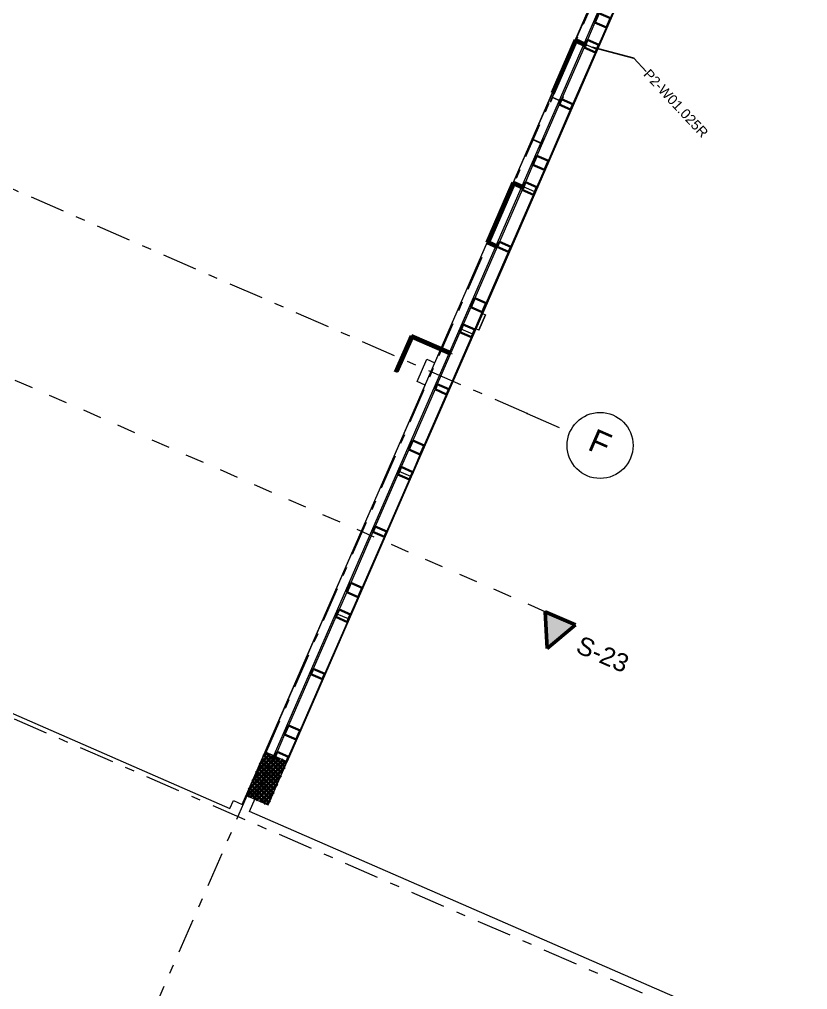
# Model space of a CAD drawing. Header units: millimetres. Extents: x -50172 to 258853, y -59787 to 25069.
# Drawn here: x 176065 to 187994, y -29388 to -14712 of the extents above; entities that cross this region are included whole.
import ezdxf
from ezdxf.enums import TextEntityAlignment as Align

# ---------------------------------------------------------------- set-up
doc = ezdxf.new("R2010")
doc.units = ezdxf.units.MM
doc.header["$MEASUREMENT"] = 0
doc.linetypes.add('Dashed', pattern=[564.444447, 282.222223, -282.222223])
doc.linetypes.add('Double Dashed', pattern=[1093.611073, 529.166651, -211.666656, 141.111112, -211.666656])
for name, color, linetype in [('A-25-M_Wall_Ext', 7, 'Continuous'), ('A-95-MC_Marker_Section_P2.Marker', 7, 'Continuous'), ('COLUMN.IFC Import', 7, 'Continuous'), ('New_A-15-MG_Structural_Grid_Phase_2', 7, 'Continuous'), ('New_A-20-M_Floor_Slab', 7, 'Continuous'), ('New_A-25-M_Wall_Ext', 7, 'Continuous'), ('New_A-25-M_Wall_Int', 7, 'Continuous'), ('New_A-35-M_FFE-Zone', 7, 'Continuous'), ('New_ArchiCAD Windows', 7, 'Continuous')]:
    doc.layers.add(name, color=color, linetype=linetype)
for name, color, linetype, lineweight in [('A-25-M_Wall_Ext_Pen_No__4', 7, 'Continuous', 20), ('A-95-MC_Marker_Section_P2.Marker_Pen_No__1', 7, 'Continuous', 13), ('A-95-MC_Marker_Section_P2.Marker_Pen_No__6', 7, 'Continuous', 35), ('COLUMN.IFC Import_Pen_No__2', 8, 'Continuous', 15), ('New_A-20-M_Floor_Slab_Pen_No__89', 8, 'Continuous', 20), ('New_A-25-M_Curtain_Wall_Pen_No__85', 8, 'Continuous', 20), ('New_A-25-M_Wall_Ext_Pen_No__1', 7, 'Continuous', 13), ('New_A-25-M_Wall_Ext_Pen_No__155', 5, 'Continuous', 35), ('New_A-25-M_Wall_Int_Pen_No__155', 5, 'Continuous', 35), ('New_ArchiCAD Windows_Pen_No__1', 7, 'Continuous', 13), ('New_ArchiCAD Windows_Pen_No__3', 7, 'Continuous', 18), ('New_ArchiCAD Zone Stamps_Pen_No__9', 7, 'Continuous', 13)]:
    doc.layers.add(name, color=color, linetype=linetype, lineweight=lineweight)
for name, color, linetype, lineweight, true_color in [('A-95-MC_Marker_Section_P2.Marker_Pen_No__25', 7, 'Continuous', 50, 0x2a2a2a), ('New_A-15-MG_Structural_Grid_Phase_2_Pen_No__222', 7, 'Continuous', 13, 0x65af33), ('New_A-25-M_Curtain_Wall_Pen_No__46', 7, 'Continuous', 35, 0x444444), ('New_A-25-M_Wall_Int_Pen_No__27', 7, 'Continuous', 50, 0x2a2a2a), ('New_A-35-M_FFE-Zone_Pen_No__74', 7, 'Continuous', 20, 0x606060), ('New_ArchiCAD Windows_Pen_No__23', 7, 'Continuous', 30, 0x2a2a2a)]:
    doc.layers.add(name, color=color, linetype=linetype, lineweight=lineweight, true_color=true_color)
doc.styles.add('GENERATED_STYLE_1', font='')
doc.styles.add('GENERATED_STYLE_3', font='')
doc.styles.add('GENERATED_STYLE_4', font='')
doc.styles.get('GENERATED_STYLE_1').set_extended_font_data('Arial', bold=True)
doc.styles.get('GENERATED_STYLE_3').set_extended_font_data('Arial')
doc.styles.get('GENERATED_STYLE_4').set_extended_font_data('Swis721 BT')
doc.dimstyles.new('GENERATED_STYLE__1', dxfattribs={"dimtxt": 0.18, "dimasz": 273.6, "dimexe": 0.18, "dimexo": 0.0625, "dimgap": 0.09, "dimtad": 0, "dimtih": 1, "dimtoh": 1, "dimdec": 4, "dimzin": 0, "dimdsep": 46, "dimcen": 0.09, "dimadec": 0, "dimazin": 0, "dimtfac": 1, "dimtdec": 4, "dimtmove": 0, "dimatfit": 3, "dimldrblk": 'ARROWHEAD_5', "dimfxl": 1, "dimtolj": 1, "dimtzin": 0, "dimarcsym": 0})
pattern_1 = [(45, (168558.73, 0), (-35.35534, 35.35534), []), (135, (168558.73, 0), (35.35534, 35.35534), [])]

# ---------------------------------------------------------------- blocks, each defined once
blk = doc.blocks.new('Computer Lab D_INB 1102_21_3', base_point=(171496, -13266))
at = {"layer": 'New_A-35-M_FFE-Zone_Pen_No__74', "linetype": 'Continuous'}
for p, q in [((182351, -19904), (185298, -13146)), ((182084, -20189), (182232, -19852)), ((182232, -19852), (182351, -19904)), ((179438, -26585), (182204, -20242)), ((182204, -20242), (182084, -20189)), ((170603, -22876), (179250, -26646)), ((179250, -26646), (179303, -26525)), ((179303, -26525), (179438, -26585))]:
    blk.add_line(p, q, dxfattribs=at)
at = {"layer": 'New_ArchiCAD Zone Stamps_Pen_No__9'}
for tag, height, style, p in [('ROOM_NAME', 250, 'GENERATED_STYLE_1', (176836, -11737)), ('zoneNameLine2', 250, 'GENERATED_STYLE_1', (176648, -12169)), ('ROOM_NUMBER', 200, 'GENERATED_STYLE_3', (176460, -12590)), ('measuredAreaCode', 200, 'GENERATED_STYLE_3', (176303, -12950)), ('DUMMY_649', 200, 'GENERATED_STYLE_3', (176610, -13084)), ('DUMMY_650', 200, 'GENERATED_STYLE_3', (177239, -13359)), ('DUMMY_651', 133, 'GENERATED_STYLE_3', (177518, -13465))]:
    blk.add_attdef(tag, text='', height=height, rotation=336.4404, dxfattribs=dict(at, style=style)).set_placement(p, align=Align.TOP_LEFT)
blk = doc.blocks.new('Slab_4_3', base_point=(147233, -27555))
at = {"layer": 'New_A-20-M_Floor_Slab_Pen_No__89', "linetype": 'Continuous', "flags": 128}
blk.add_lwpolyline([(187966, -30364), (179548, -26694), (187500, -8457), (178545, -4552), (174604, -2834), (174737, -2529), (169651, -312), (165550, -4128), (165550, -4128), (157825, -11317)], dxfattribs=at)
blk = doc.blocks.new('Triple Window 19[8]_3', base_point=(168559, 0))
at = {"layer": 'New_ArchiCAD Windows_Pen_No__1', "linetype": 'Continuous'}
for p, q in [((180874, -23706), (180874, -23705)), ((181048, -23781), (180874, -23706)), ((179935, -25860), (179934, -25859)), ((180109, -25935), (179935, -25860))]:
    blk.add_line(p, q, dxfattribs=at)
at = {"layer": 'New_ArchiCAD Windows_Pen_No__23', "linetype": 'Continuous'}
for p, q in [((180874, -23705), (180854, -23751)), ((180854, -23751), (181028, -23827)), ((181028, -23827), (181048, -23781)), ((180494, -24576), (180477, -24616)), ((180477, -24616), (180651, -24692)), ((180511, -24537), (180494, -24576)), ((180685, -24613), (180511, -24537)), ((180651, -24692), (180668, -24652)), ((180668, -24652), (180685, -24613)), ((180114, -25447), (180079, -25527)), ((180079, -25527), (180253, -25603)), ((180139, -25390), (180114, -25447)), ((180313, -25466), (180139, -25390)), ((180253, -25603), (180288, -25523)), ((180288, -25523), (180313, -25466)), ((179964, -25791), (179934, -25859)), ((180139, -25867), (179964, -25791)), ((180109, -25935), (180139, -25867))]:
    blk.add_line(p, q, dxfattribs=at)
at = {"layer": 'New_ArchiCAD Windows_Pen_No__3', "linetype": 'Continuous'}
for p, q in [((180722, -23639), (179783, -25794)), ((180854, -23751), (180511, -24537)), ((181057, -23785), (180118, -25939)), ((180685, -24613), (181028, -23827)), ((180477, -24616), (180139, -25390)), ((180313, -25466), (180651, -24692)), ((180079, -25527), (179964, -25791)), ((180139, -25867), (180253, -25603))]:
    blk.add_line(p, q, dxfattribs=at)
blk = doc.blocks.new('Triple Window 19[9]_3', base_point=(168559, 0))
at = {"layer": 'New_ArchiCAD Windows_Pen_No__1', "linetype": 'Continuous'}
for p, q in [((181987, -21627), (181813, -21551)), ((181813, -21551), (181813, -21551)), ((180874, -23706), (180874, -23705)), ((181048, -23781), (180874, -23706))]:
    blk.add_line(p, q, dxfattribs=at)
at = {"layer": 'New_ArchiCAD Windows_Pen_No__23', "linetype": 'Continuous'}
for p, q in [((181813, -21551), (181793, -21597)), ((181793, -21597), (181967, -21673)), ((181967, -21673), (181987, -21627)), ((181433, -22422), (181416, -22461)), ((181450, -22383), (181433, -22422)), ((181625, -22459), (181450, -22383)), ((181416, -22461), (181590, -22537)), ((181590, -22537), (181607, -22498)), ((181607, -22498), (181625, -22459)), ((181054, -23293), (181019, -23373)), ((181079, -23236), (181054, -23293)), ((181253, -23312), (181079, -23236)), ((181228, -23369), (181253, -23312)), ((181019, -23373), (181193, -23449)), ((181193, -23449), (181228, -23369)), ((180904, -23637), (180874, -23705)), ((181078, -23713), (180904, -23637)), ((181048, -23781), (181078, -23713))]:
    blk.add_line(p, q, dxfattribs=at)
at = {"layer": 'New_ArchiCAD Windows_Pen_No__3', "linetype": 'Continuous'}
for p, q in [((181662, -21485), (180722, -23639)), ((181996, -21631), (181057, -23785)), ((181793, -21597), (181450, -22383)), ((181625, -22459), (181967, -21673)), ((181416, -22461), (181079, -23236)), ((181253, -23312), (181590, -22537)), ((181019, -23373), (180904, -23637)), ((181078, -23713), (181193, -23449))]:
    blk.add_line(p, q, dxfattribs=at)
blk = doc.blocks.new('Triple Window 19[10]_3', base_point=(168559, 0))
at = {"layer": 'New_ArchiCAD Windows_Pen_No__1', "linetype": 'Continuous'}
for p, q in [((182753, -19397), (182752, -19397)), ((182926, -19473), (182753, -19397)), ((181987, -21627), (181813, -21551)), ((181813, -21551), (181813, -21551))]:
    blk.add_line(p, q, dxfattribs=at)
at = {"layer": 'New_ArchiCAD Windows_Pen_No__23', "linetype": 'Continuous'}
for p, q in [((182752, -19397), (182732, -19443)), ((182732, -19443), (182906, -19519)), ((182906, -19519), (182926, -19473)), ((182390, -20229), (182373, -20268)), ((182564, -20304), (182390, -20229)), ((182373, -20268), (182355, -20307)), ((182355, -20307), (182530, -20383)), ((182530, -20383), (182547, -20344)), ((182547, -20344), (182564, -20304)), ((182018, -21081), (181993, -21139)), ((182192, -21157), (182018, -21081)), ((181993, -21139), (181958, -21219)), ((181958, -21219), (182132, -21295)), ((182132, -21295), (182167, -21215)), ((182167, -21215), (182192, -21157)), ((181843, -21482), (181813, -21551)), ((182017, -21558), (181843, -21482)), ((181987, -21627), (182017, -21558))]:
    blk.add_line(p, q, dxfattribs=at)
at = {"layer": 'New_ArchiCAD Windows_Pen_No__3', "linetype": 'Continuous'}
for p, q in [((182601, -19331), (181662, -21485)), ((182936, -19477), (181996, -21631)), ((182732, -19443), (182390, -20229)), ((182564, -20304), (182906, -19519)), ((182355, -20307), (182018, -21081)), ((182192, -21157), (182530, -20383)), ((181958, -21219), (181843, -21482)), ((182017, -21558), (182132, -21295))]:
    blk.add_line(p, q, dxfattribs=at)
blk = doc.blocks.new('Triple Window 19[11]_3', base_point=(168559, 0))
at = {"layer": 'New_ArchiCAD Windows_Pen_No__1', "linetype": 'Continuous'}
for p, q in [((183866, -17319), (183692, -17243)), ((183692, -17243), (183692, -17243)), ((182753, -19397), (182752, -19397)), ((182926, -19473), (182753, -19397))]:
    blk.add_line(p, q, dxfattribs=at)
at = {"layer": 'New_ArchiCAD Windows_Pen_No__23', "linetype": 'Continuous'}
for p, q in [((183692, -17243), (183672, -17289)), ((183672, -17289), (183846, -17365)), ((183846, -17365), (183866, -17319)), ((183312, -18114), (183295, -18153)), ((183295, -18153), (183469, -18229)), ((183329, -18074), (183312, -18114)), ((183503, -18150), (183329, -18074)), ((183469, -18229), (183486, -18190)), ((183486, -18190), (183503, -18150)), ((182957, -18927), (182932, -18985)), ((183131, -19003), (182957, -18927)), ((182932, -18985), (182897, -19065)), ((182897, -19065), (183071, -19141)), ((183071, -19141), (183106, -19061)), ((183106, -19061), (183131, -19003)), ((182782, -19328), (182752, -19397)), ((182956, -19404), (182782, -19328)), ((182926, -19473), (182956, -19404))]:
    blk.add_line(p, q, dxfattribs=at)
at = {"layer": 'New_ArchiCAD Windows_Pen_No__3', "linetype": 'Continuous'}
for p, q in [((183540, -17177), (182601, -19331)), ((183672, -17289), (183329, -18074)), ((183875, -17323), (182936, -19477)), ((183503, -18150), (183846, -17365)), ((183295, -18153), (182957, -18927)), ((183131, -19003), (183469, -18229)), ((182897, -19065), (182782, -19328)), ((182956, -19404), (183071, -19141))]:
    blk.add_line(p, q, dxfattribs=at)
blk = doc.blocks.new('Triple Window 19[12]_3', base_point=(168559, 0))
at = {"layer": 'New_ArchiCAD Windows_Pen_No__1', "linetype": 'Continuous'}
for p, q in [((184805, -15165), (184631, -15089)), ((184631, -15089), (184631, -15089)), ((183866, -17319), (183692, -17243)), ((183692, -17243), (183692, -17243))]:
    blk.add_line(p, q, dxfattribs=at)
at = {"layer": 'New_ArchiCAD Windows_Pen_No__23', "linetype": 'Continuous'}
for p, q in [((184631, -15089), (184611, -15135)), ((184611, -15135), (184785, -15211)), ((184785, -15211), (184805, -15165)), ((184251, -15960), (184234, -15999)), ((184268, -15920), (184251, -15960)), ((184443, -15996), (184268, -15920)), ((184425, -16036), (184443, -15996)), ((184234, -15999), (184408, -16075)), ((184408, -16075), (184425, -16036)), ((183871, -16831), (183837, -16911)), ((183896, -16773), (183871, -16831)), ((184071, -16849), (183896, -16773)), ((184046, -16906), (184071, -16849)), ((183837, -16911), (184011, -16987)), ((184011, -16987), (184046, -16906)), ((183722, -17174), (183692, -17243)), ((183896, -17250), (183722, -17174)), ((183866, -17319), (183896, -17250))]:
    blk.add_line(p, q, dxfattribs=at)
at = {"layer": 'New_ArchiCAD Windows_Pen_No__3', "linetype": 'Continuous'}
for p, q in [((184480, -15023), (183540, -17177)), ((184814, -15169), (183875, -17323)), ((184611, -15135), (184268, -15920)), ((184443, -15996), (184785, -15211)), ((184234, -15999), (183896, -16773)), ((184071, -16849), (184408, -16075)), ((183837, -16911), (183722, -17174)), ((183896, -17250), (184011, -16987))]:
    blk.add_line(p, q, dxfattribs=at)
blk = doc.blocks.new('Triple Window 19[13]_3', base_point=(168559, 0))
at = {"layer": 'New_ArchiCAD Windows_Pen_No__1', "linetype": 'Continuous'}
for p, q in [((185571, -12935), (185570, -12935)), ((185744, -13011), (185571, -12935)), ((184805, -15165), (184631, -15089)), ((184631, -15089), (184631, -15089))]:
    blk.add_line(p, q, dxfattribs=at)
at = {"layer": 'New_ArchiCAD Windows_Pen_No__23', "linetype": 'Continuous'}
for p, q in [((185570, -12935), (185550, -12981)), ((185550, -12981), (185724, -13057)), ((185724, -13057), (185744, -13011)), ((185208, -13766), (185191, -13806)), ((185382, -13842), (185208, -13766)), ((185191, -13806), (185173, -13845)), ((185173, -13845), (185347, -13921)), ((185347, -13921), (185365, -13882)), ((185365, -13882), (185382, -13842)), ((184836, -14619), (184811, -14676)), ((185010, -14695), (184836, -14619)), ((184811, -14676), (184776, -14757)), ((184776, -14757), (184950, -14833)), ((184950, -14833), (184985, -14752)), ((184985, -14752), (185010, -14695)), ((184661, -15020), (184631, -15089)), ((184835, -15096), (184661, -15020)), ((184805, -15165), (184835, -15096))]:
    blk.add_line(p, q, dxfattribs=at)
at = {"layer": 'New_ArchiCAD Windows_Pen_No__3', "linetype": 'Continuous'}
for p, q in [((185419, -12869), (184480, -15023)), ((185754, -13015), (184814, -15169)), ((185550, -12981), (185208, -13766)), ((185382, -13842), (185724, -13057)), ((185173, -13845), (184836, -14619)), ((185010, -14695), (185347, -13921)), ((184776, -14757), (184661, -15020)), ((184835, -15096), (184950, -14833))]:
    blk.add_line(p, q, dxfattribs=at)
blk = doc.blocks.new('Wall_149_3', base_point=(187672, -8614))
at = {"layer": 'New_A-25-M_Wall_Ext_Pen_No__155', "linetype": 'Continuous'}
h = blk.add_hatch(dxfattribs=at)
h.set_pattern_fill('Grid_5x5_Diagonal_0003', color=256, style=0, pattern_type=2)
h.set_pattern_definition(pattern_1)
h.paths.add_polyline_path([(179783, -25794), (179497, -26449), (179511, -26455), (179514, -26456), (179646, -26514), (179649, -26515), (179649, -26515), (179831, -26594), (179832, -26595), (180118, -25939), (180117, -25939), (180109, -25935), (179935, -25860), (179934, -25859), (179932, -25858), (179800, -25801), (179797, -25800)])
at = {"layer": 'New_A-25-M_Wall_Ext_Pen_No__1', "linetype": 'Continuous'}
for p, q in [((179797, -25800), (179783, -25794)), ((179800, -25801), (179797, -25800)), ((179932, -25858), (179800, -25801)), ((179934, -25859), (179932, -25858)), ((179935, -25860), (179934, -25859)), ((180109, -25935), (179935, -25860)), ((180117, -25939), (180109, -25935)), ((180118, -25939), (180117, -25939))]:
    blk.add_line(p, q, dxfattribs=at)
at = {"layer": 'New_A-25-M_Wall_Ext_Pen_No__1', "linetype": 'Continuous', "flags": 128}
for points in [[(179783, -25794), (179497, -26449)], [(179832, -26595), (180118, -25939)], [(179497, -26449), (179832, -26595)]]:
    blk.add_lwpolyline(points, dxfattribs=at)
at = {"layer": 'New_ArchiCAD Windows', "color": 251, "linetype": 'Continuous', "lineweight": 20, "true_color": 0x606060}
for name in ['Triple Window 19[13]_3', 'Triple Window 19[12]_3', 'Triple Window 19[11]_3', 'Triple Window 19[10]_3', 'Triple Window 19[9]_3', 'Triple Window 19[8]_3']:
    blk.add_blockref(name, (168559, 0), dxfattribs=at)
blk = doc.blocks.new('Wall_157_3', base_point=(181759, -20048))
at = {"layer": 'New_A-25-M_Wall_Int_Pen_No__155', "linetype": 'Continuous'}
h = blk.add_hatch(dxfattribs=at)
h.set_pattern_fill('Grid_5x5_Diagonal_0003', color=256, style=0, pattern_type=2)
h.set_pattern_definition(pattern_1)
h.paths.add_polyline_path([(181779, -20040), (182007, -19517), (181999, -19498), (181759, -20048)])
at = {"layer": 'New_A-25-M_Wall_Int_Pen_No__27', "linetype": 'Continuous', "flags": 128}
for points in [[(181999, -19498), (181759, -20048)], [(181779, -20040), (182007, -19517)]]:
    blk.add_lwpolyline(points, dxfattribs=at)
blk = doc.blocks.new('Wall_159_3', base_point=(182595, -19758))
at = {"layer": 'New_A-25-M_Wall_Int_Pen_No__155', "linetype": 'Continuous'}
h = blk.add_hatch(dxfattribs=at)
h.set_pattern_fill('Grid_5x5_Diagonal_0003', color=256, style=0, pattern_type=2)
h.set_pattern_definition(pattern_1)
h.paths.add_polyline_path([(182595, -19758), (181999, -19498), (182007, -19517), (182589, -19771)])
at = {"layer": 'New_A-25-M_Wall_Int_Pen_No__27', "linetype": 'Continuous', "flags": 128}
for points in [[(182595, -19758), (181999, -19498)], [(182007, -19517), (182589, -19771)], [(182589, -19771), (182595, -19758)]]:
    blk.add_lwpolyline(points, dxfattribs=at)
blk = doc.blocks.new('Wall_160_3', base_point=(183692, -17243))
at = {"layer": 'New_A-25-M_Wall_Int_Pen_No__155', "linetype": 'Continuous'}
h = blk.add_hatch(dxfattribs=at)
h.set_pattern_fill('Grid_5x5_Diagonal_0003', color=256, style=0, pattern_type=2)
h.set_pattern_definition(pattern_1)
h.paths.add_polyline_path([(183692, -17243), (183540, -17177), (183548, -17197), (183686, -17257)])
at = {"layer": 'New_A-25-M_Wall_Int_Pen_No__27', "linetype": 'Continuous', "flags": 128}
for points in [[(183692, -17243), (183540, -17177)], [(183548, -17197), (183686, -17257)], [(183686, -17257), (183692, -17243)]]:
    blk.add_lwpolyline(points, dxfattribs=at)
blk = doc.blocks.new('Wall_161_3', base_point=(183540, -17177))
at = {"layer": 'New_A-25-M_Wall_Int_Pen_No__155', "linetype": 'Continuous'}
h = blk.add_hatch(dxfattribs=at)
h.set_pattern_fill('Grid_5x5_Diagonal_0003', color=256, style=0, pattern_type=2)
h.set_pattern_definition(pattern_1)
h.paths.add_polyline_path([(183540, -17177), (183143, -18088), (183163, -18081), (183548, -17197)])
at = {"layer": 'New_A-25-M_Wall_Int_Pen_No__27', "linetype": 'Continuous', "flags": 128}
for points in [[(183540, -17177), (183143, -18088)], [(183163, -18081), (183548, -17197)]]:
    blk.add_lwpolyline(points, dxfattribs=at)
blk = doc.blocks.new('Wall_162_3', base_point=(184631, -15089))
at = {"layer": 'New_A-25-M_Wall_Int_Pen_No__155', "linetype": 'Continuous'}
h = blk.add_hatch(dxfattribs=at)
h.set_pattern_fill('Grid_5x5_Diagonal_0003', color=256, style=0, pattern_type=2)
h.set_pattern_definition(pattern_1)
h.paths.add_polyline_path([(184631, -15089), (184480, -15023), (184487, -15043), (184625, -15103)])
at = {"layer": 'New_A-25-M_Wall_Int_Pen_No__27', "linetype": 'Continuous', "flags": 128}
for points in [[(184631, -15089), (184480, -15023)], [(184487, -15043), (184625, -15103)], [(184625, -15103), (184631, -15089)]]:
    blk.add_lwpolyline(points, dxfattribs=at)
blk = doc.blocks.new('Wall_163_3', base_point=(184480, -15023))
at = {"layer": 'New_A-25-M_Wall_Int_Pen_No__155', "linetype": 'Continuous'}
h = blk.add_hatch(dxfattribs=at)
h.set_pattern_fill('Grid_5x5_Diagonal_0003', color=256, style=0, pattern_type=2)
h.set_pattern_definition(pattern_1)
h.paths.add_polyline_path([(184480, -15023), (184132, -15821), (184145, -15827), (184487, -15043)])
at = {"layer": 'New_A-25-M_Wall_Int_Pen_No__27', "linetype": 'Continuous', "flags": 128}
for points in [[(184480, -15023), (184132, -15821)], [(184145, -15827), (184487, -15043)], [(184132, -15821), (184145, -15827)]]:
    blk.add_lwpolyline(points, dxfattribs=at)
blk = doc.blocks.new('Wall_170_3', base_point=(183292, -18154))
at = {"layer": 'New_A-25-M_Wall_Int_Pen_No__155', "linetype": 'Continuous'}
h = blk.add_hatch(dxfattribs=at)
h.set_pattern_fill('Grid_5x5_Diagonal_0003', color=256, style=0, pattern_type=2)
h.set_pattern_definition(pattern_1)
h.paths.add_polyline_path([(183298, -18140), (183163, -18081), (183143, -18088), (183292, -18154)])
at = {"layer": 'New_A-25-M_Wall_Int_Pen_No__27', "linetype": 'Continuous', "flags": 128}
for points in [[(183143, -18088), (183292, -18154)], [(183298, -18140), (183163, -18081)], [(183292, -18154), (183298, -18140)]]:
    blk.add_lwpolyline(points, dxfattribs=at)
blk = doc.blocks.new('Vertical Gable Louver 19')
at = {"layer": 'A-25-M_Wall_Ext_Pen_No__4', "linetype": 'Continuous'}
for p, q in [((0, 0), (250, 0)), ((0, -50), (0, 0)), ((250, 0), (250, -50)), ((250, -50), (0, -50)), ((0, -50), (250, -50))]:
    blk.add_line(p, q, dxfattribs=at)
blk = doc.blocks.new('Column 29')
at = {"layer": 'COLUMN.IFC Import_Pen_No__2', "linetype": 'Continuous'}
for p, q in [((-76.1, 69.4), (-76.1, 76.2)), ((2.901, 76.2), (-76.1, 76.2)), ((-2.9, 69.4), (-76.1, 69.4)), ((-2.9, -69.4), (-2.9, 69.4)), ((2.901, 76.2), (2.9, 69.4)), ((2.9, 69.4), (2.9, 57.8)), ((2.9, 57.8), (2.9, -69.4)), ((76.1, 76.2), (2.901, 76.2)), ((2.901, 69.4), (76.1, 69.4)), ((76.1, 69.4), (76.1, 76.2)), ((-76.1, -69.4), (-2.9, -69.4)), ((-76.1, -76.2), (-76.1, -69.4)), ((76.1, -76.2), (-76.1, -76.2)), ((2.9, -69.4), (76.1, -69.4)), ((76.1, -69.4), (76.1, -76.2))]:
    blk.add_line(p, q, dxfattribs=at)
blk = doc.blocks.new('Column 46')
at = {"layer": 'COLUMN.IFC Import_Pen_No__2', "linetype": 'Continuous'}
for p, q in [((76.45, 78.8), (-76.45, 78.8)), ((-76.45, 78.8), (-76.45, 69.4)), ((-76.45, 69.4), (-3.25, 69.4)), ((-3.25, 69.4), (-3.25, -69.4)), ((3.25, -69.4), (3.25, 69.4)), ((3.25, 69.4), (76.45, 69.4)), ((76.45, 69.4), (76.45, 78.8)), ((-3.25, -69.4), (-76.45, -69.4)), ((-76.45, -69.4), (-76.45, -78.8)), ((-76.45, -78.8), (76.45, -78.8)), ((76.45, -69.4), (3.25, -69.4)), ((76.45, -78.8), (76.45, -69.4))]:
    blk.add_line(p, q, dxfattribs=at)
blk = doc.blocks.new('ARROWHEAD_5')
at = {"color": 0, "linetype": 'Continuous', "lineweight": 0}
blk.add_line((0, 0), (-1, 0), dxfattribs=at)
blk.add_solid([(-1, 0.2679), (0, 0), (-1, -0.2679), (-1, 0.2679)], dxfattribs=at)
blk = doc.blocks.new('Standard grid marker[20]_3', base_point=(184396, -20956))
at = {"layer": 'New_A-15-MG_Structural_Grid_Phase_2_Pen_No__222', "linetype": 'Double Dashed'}
for q in [(154944, -8114), (184396, -20956)]:
    blk.add_line((183749, -20674), q, dxfattribs=at)
at = {"layer": 'New_A-15-MG_Structural_Grid_Phase_2_Pen_No__222', "linetype": 'Continuous'}
blk.add_circle((184854, -21156), 500, dxfattribs=at)
at = {"layer": 'New_A-15-MG_Structural_Grid_Phase_2_Pen_No__222', "linetype": 'Double Dashed'}
blk.add_point((183749, -20674), dxfattribs=at)
blk.add_point((183749, -20674), dxfattribs=at)
at = {"layer": 'New_A-15-MG_Structural_Grid_Phase_2_Pen_No__222', "style": 'GENERATED_STYLE_4'}
for tag, p in [('AC_MarkerText_1_1', (153839, -7589)), ('AC_MarkerText_1_0', (184854, -21113))]:
    blk.add_attdef(tag, text='', height=350, rotation=336.4404, dxfattribs=at).set_placement(p, align=Align.MIDDLE_CENTER)
blk = doc.blocks.new('Standard grid marker[22]_3', base_point=(166235, -56907))
at = {"layer": 'New_A-15-MG_Structural_Grid_Phase_2_Pen_No__222', "linetype": 'Double Dashed'}
blk.add_line((167119, -54880), (187608, -7892), dxfattribs=at)
at = {"layer": 'New_A-15-MG_Structural_Grid_Phase_2_Pen_No__222', "style": 'GENERATED_STYLE_4'}
for tag, p in [('AC_MarkerText_1_1', (187619, -4903)), ('AC_MarkerText_1_0', (164963, -56862))]:
    blk.add_attdef(tag, text='', height=350, rotation=336.4404, dxfattribs=at).set_placement(p, align=Align.MIDDLE_CENTER)
blk = doc.blocks.new('Standard grid marker[23]_3', base_point=(195435, -33775))
at = {"layer": 'New_A-15-MG_Structural_Grid_Phase_2_Pen_No__222', "linetype": 'Double Dashed'}
blk.add_line((194519, -33375), (151907, -14794), dxfattribs=at)
at = {"layer": 'New_A-15-MG_Structural_Grid_Phase_2_Pen_No__222', "style": 'GENERATED_STYLE_4'}
for tag, p in [('AC_MarkerText_1_1', (150532, -14152)), ('AC_MarkerText_1_0', (195893, -33931))]:
    blk.add_attdef(tag, text='', height=350, rotation=336.4404, dxfattribs=at).set_placement(p, align=Align.MIDDLE_CENTER)
blk = doc.blocks.new('Cutting Plane_1_3', base_point=(184252, -23771))
at = {"layer": 'A-95-MC_Marker_Section_P2.Marker_Pen_No__25', "linetype": 'Continuous'}
blk.add_hatch(color=256, dxfattribs=at).paths.add_polyline_path([(184481, -23871), (184023, -23671), (184052, -24229)])
at = {"layer": 'A-95-MC_Marker_Section_P2.Marker_Pen_No__1', "linetype": 'Dashed'}
blk.add_line((184023, -23671), (154489, -10793), dxfattribs=at)
at = {"layer": 'A-95-MC_Marker_Section_P2.Marker_Pen_No__25', "linetype": 'Continuous'}
for p, q in [((184481, -23871), (184023, -23671)), ((184023, -23671), (184052, -24229)), ((184052, -24229), (184481, -23871))]:
    blk.add_line(p, q, dxfattribs=at)
at = {"layer": 'A-95-MC_Marker_Section_P2.Marker_Pen_No__6', "insert": (184466, -24282), "char_height": 275, "attachment_point": 7, "rotation": 336.4404, "style": 'GENERATED_STYLE_4'}
blk.add_mtext('\\A1;{\\fSwis721 BT|b0|i0|c0|p34;S-23}', dxfattribs=at)

msp = doc.modelspace()

# ---------------------------------------------------------------- block references
at = {"layer": 'A-25-M_Wall_Ext', "color": 251, "linetype": 'Continuous', "lineweight": 20, "true_color": 0x606060, "zscale": 1000, "rotation": 66.44041158399295}
msp.add_blockref('Vertical Gable Louver 19', (182973, -19391.3), dxfattribs=at)
at = {"layer": 'A-95-MC_Marker_Section_P2.Marker'}
msp.add_blockref('Cutting Plane_1_3', (184252, -23770.8), dxfattribs=at)
at = {"layer": 'COLUMN.IFC Import', "linetype": 'Continuous', "zscale": 1000, "rotation": 66.44041158398767}
for name, p in [('Column 29', (184196, -15920.5)), ('Column 46', (183904, -16560.1))]:
    msp.add_blockref(name, p, dxfattribs=at)
at = {"layer": 'New_A-15-MG_Structural_Grid_Phase_2', "color": 8, "linetype": 'Continuous', "lineweight": 15}
for name, p in [('Standard grid marker[22]_3', (166234.8, -56907.5)), ('Standard grid marker[23]_3', (195435.1, -33774.9))]:
    msp.add_blockref(name, p, dxfattribs=at)
ref = msp.add_blockref('Standard grid marker[20]_3', (184395.7, -20956.1), dxfattribs=at)
ref.add_attrib('AC_MarkerText_1', 'F', dxfattribs={"layer": 'New_A-15-MG_Structural_Grid_Phase_2_Pen_No__222', "color": 85, "true_color": 0x65af33, "height": 350, "rotation": 336.44041, "style": 'GENERATED_STYLE_4'}).set_placement((184854.1, -21112.6), align=Align.MIDDLE_CENTER)
at = {"layer": 'New_A-20-M_Floor_Slab', "color": 8, "linetype": 'Continuous', "lineweight": 20}
msp.add_blockref('Slab_4_3', (147232.5, -27554.7), dxfattribs=at)
at = {"layer": 'New_A-25-M_Wall_Ext', "color": 250, "lineweight": 50, "true_color": 0x2a2a2a}
msp.add_blockref('Wall_149_3', (187672.4, -8614.2), dxfattribs=at)
at = {"layer": 'New_A-25-M_Wall_Int', "color": 250, "lineweight": 50, "true_color": 0x2a2a2a}
for name, p in [('Wall_163_3', (184479.7, -15022.9)), ('Wall_162_3', (184630.9, -15088.9)), ('Wall_161_3', (183540.4, -17177.1)), ('Wall_160_3', (183691.6, -17243)), ('Wall_170_3', (183292.4, -18153.6)), ('Wall_157_3', (181759.3, -20047.6)), ('Wall_159_3', (182595.1, -19757.7))]:
    msp.add_blockref(name, p, dxfattribs=at)
at = {"layer": 'New_A-35-M_FFE-Zone', "linetype": 'Continuous'}
msp.add_blockref('Computer Lab D_INB 1102_21_3', (171496.3, -13266.4), dxfattribs=at)

# ---------------------------------------------------------------- texts
at = {"layer": 'New_A-25-M_Curtain_Wall_Pen_No__46', "linetype": 'Continuous', "insert": (185552.8, -15500.1), "char_height": 150, "attachment_point": 4, "rotation": 312.93457, "style": 'GENERATED_STYLE_4'}
msp.add_mtext('\\A1;{\\fSwis721 BT|b0|i0|c0|p34;\\C5;P2-W01.025R}', dxfattribs=at)

# ---------------------------------------------------------------- leaders
at = {"layer": 'New_A-25-M_Curtain_Wall_Pen_No__85', "linetype": 'Continuous', "annotation_type": 0, "has_hookline": 1, "hookline_direction": 0, "text_width": 1535.7, "horizontal_direction": (0.681163, -0.732132, 0)}
msp.add_leader([(184734.6, -15133.8), (185366.3, -15299.7), (185552.7, -15500)], dimstyle='GENERATED_STYLE__1', dxfattribs=at)

doc.saveas('drawing.dxf')
